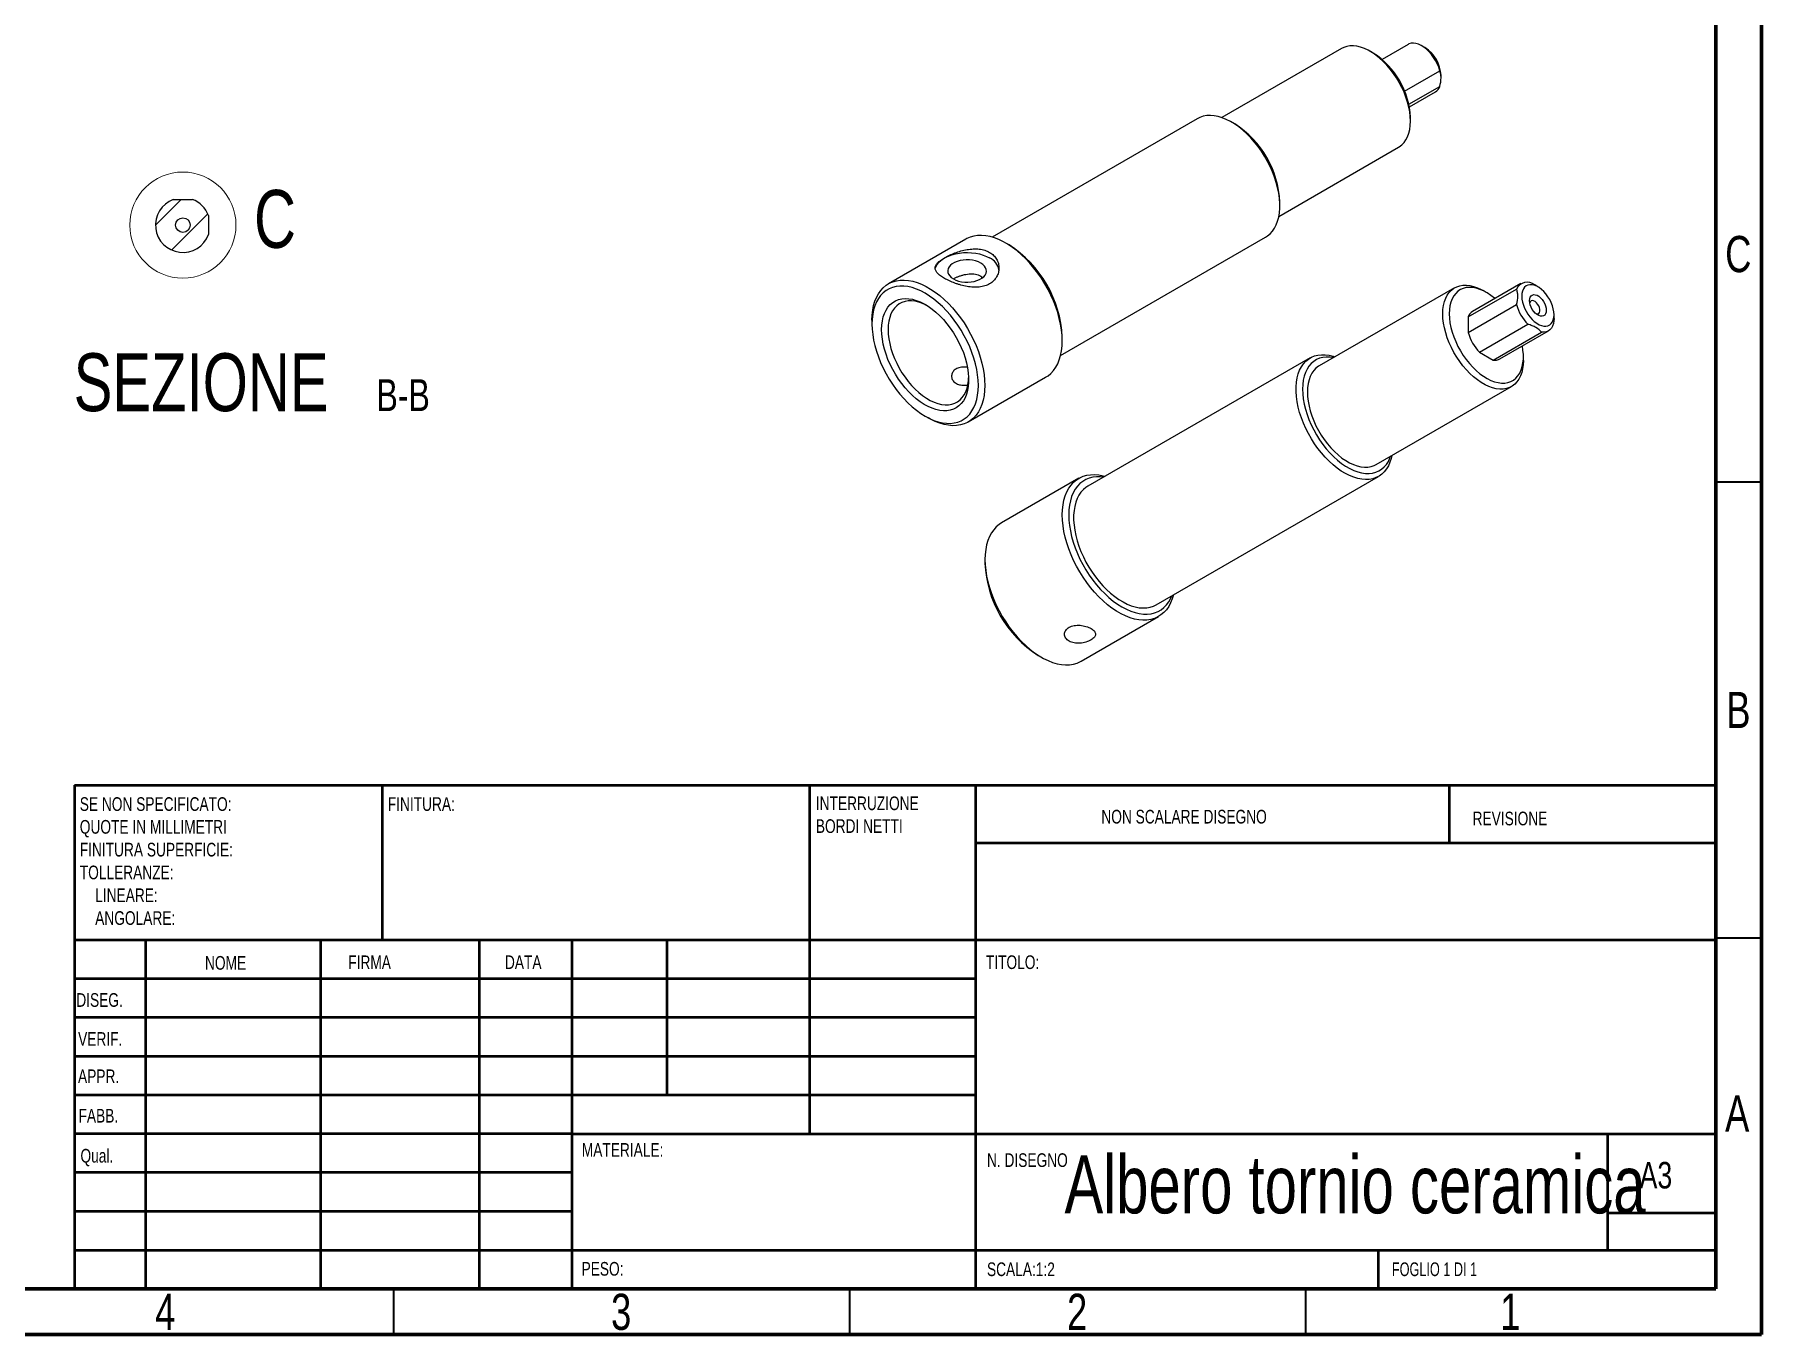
# Model space of a CAD drawing. Header units: millimetres. Extents: x 0 to 415, y 0 to 292.
# Drawn here: x 225.6 to 415, y 5 to 147.6 of the extents above; entities that cross this region are included whole.
import ezdxf

# ---------------------------------------------------------------- set-up
doc = ezdxf.new("R2010")
doc.units = ezdxf.units.MM
doc.styles.add('SLDTEXTSTYLE0', font='TXT', dxfattribs={"width": 0.75})
doc.styles.add('SLDTEXTSTYLE1', font='TXT', dxfattribs={"width": 0.692308})

# ---------------------------------------------------------------- blocks, each defined once
blk = doc.blocks.new('SW_NOTE_0')
at = {"color": 0, "linetype": 'Continuous', "lineweight": 0, "char_height": 1.5, "attachment_point": 1, "style": 'SLDTEXTSTYLE0'}
for s, insert in [('SE NON SPECIFICATO:', (0, 1.93)), ('QUOTE IN MILLIMETRI', (0, -0.57)), ('FINITURA SUPERFICIE:', (0, -3.07)), ('TOLLERANZE:', (0, -5.57)), ('LINEARE:', (1.69, -8.07)), ('ANGOLARE:', (1.69, -10.57))]:
    blk.add_mtext(s, dxfattribs=dict(at, insert=insert))
blk = doc.blocks.new('SW_NOTE_0_1')
at = {"color": 0, "linetype": 'Continuous', "lineweight": 0, "char_height": 1.5, "attachment_point": 1, "style": 'SLDTEXTSTYLE0'}
for s, insert in [('INTERRUZIONE', (0, 1.93)), ('BORDI NETTI', (0, -0.57))]:
    blk.add_mtext(s, dxfattribs=dict(at, insert=insert))
blk = doc.blocks.new('SW_NOTE_0_2')
at = {"color": 0, "linetype": 'Continuous', "lineweight": 0, "attachment_point": 2, "style": 'SLDTEXTSTYLE0'}
for s, insert, char_height in [('SEZIONE', (16.47, 8.19), 6.35), ('B-B', (38.63, 5.35), 3.5)]:
    blk.add_mtext(s, dxfattribs=dict(at, insert=insert, char_height=char_height))

msp = doc.modelspace()

# ---------------------------------------------------------------- hatches: boundary and pattern name
at = {"linetype": 'Continuous', "lineweight": 18}
h = msp.add_hatch(dxfattribs=at)
h.set_pattern_fill('ANSI31', style=0)
edge = h.paths.add_edge_path(flags=0)
edge.add_line((244.7081, 125.6097), (244.7081, 127.7097))
edge.add_arc((241.8978, 126.6597), 3, 20.487315, 69.512685)
edge.add_line((242.9478, 129.4699), (240.8478, 129.4699))
edge.add_arc((241.8978, 126.6597), 3, 110.487315, 339.512685)
edge = h.paths.add_edge_path(flags=0)
edge.add_arc((241.8978, 126.6597), 0.8, 0, 360)

# ---------------------------------------------------------------- linework, layer by layer
at = {"color": 7, "linetype": 'Continuous', "lineweight": 70}
for p, q in [((415, 292), (415, 5)), ((410, 287), (410, 10)), ((410, 10), (20, 10)), ((415, 5), (15, 5))]:
    msp.add_line(p, q, dxfattribs=at)
at = {"color": 7, "linetype": 'Continuous', "lineweight": 25}
for p, q in [((368.9603, 146.0234), (355.8306, 138.4438)), ((376.242, 146.4744), (373.3916, 144.8289)), ((378.0957, 146.1215), (377.7422, 146.3257)), ((372.4393, 145.5094), (372.0858, 145.7136)), ((375.8679, 141.3574), (379.729, 143.5865)), ((379.8632, 142.8065), (379.8632, 143.0598)), ((376.3339, 139.9117), (379.729, 141.8717)), ((376.3913, 139.6326), (379.2418, 141.2781)), ((353.1325, 138.3296), (330.6375, 125.3434)), ((376.5045, 138.0593), (376.5045, 138.4675)), ((357.2366, 137.7536), (356.8831, 137.9578)), ((362.08, 127.6182), (375.2098, 135.1978)), ((240.8478, 129.4699), (242.9478, 129.4699)), ((362.1855, 128.7727), (362.1855, 129.1809)), ((244.7081, 127.7097), (244.7081, 125.6097)), ((327.7589, 125.125), (319.2736, 120.2266)), ((338.1369, 112.3527), (360.6319, 125.3389)), ((332.488, 124.4871), (332.1345, 124.6912)), ((329.3935, 121.0687), (329.6091, 120.9142)), ((329.483, 121.0027), (329.4891, 120.8217)), ((381.3498, 119.7907), (366.5005, 111.2184)), ((382.8409, 116.5865), (388.1442, 119.6481)), ((388.6315, 120.2417), (383.3282, 117.1802)), ((384.8287, 119.2767), (384.4752, 119.4809)), ((390.4852, 119.8888), (390.1317, 120.093)), ((382.8409, 114.8718), (388.1442, 117.9333)), ((317.461, 116.2204), (317.461, 115.8122)), ((382.8409, 116.5865), (382.8409, 114.8718)), ((384.0856, 112.7159), (389.3889, 115.7775)), ((392.2527, 116.4189), (392.2527, 116.8271)), ((338.3207, 113.9753), (338.3207, 114.3835)), ((385.5705, 111.8587), (390.8738, 114.9202)), ((386.328, 111.9839), (391.6313, 115.0454)), ((365.522, 112.0969), (341.1269, 98.0138)), ((384.0856, 112.7159), (385.5705, 111.8587)), ((388.8939, 111.8266), (388.8939, 112.2348)), ((328.0229, 105.0707), (336.5081, 109.9691)), ((372.75, 100.3928), (387.5993, 108.9651)), ((323.2937, 105.7086), (323.6472, 105.5045)), ((340.1484, 98.8923), (331.6631, 93.9939)), ((348.6262, 85.0231), (373.0214, 99.1061)), ((329.8505, 89.9877), (329.8505, 89.5795)), ((340.4124, 78.838), (348.8976, 83.7364)), ((335.6832, 79.4759), (336.0367, 79.2718))]:
    msp.add_line(p, q, dxfattribs=at)
at = {"color": 7, "linetype": 'Continuous', "lineweight": 35}
for p, q in [((410, 98.5), (415, 98.5)), ((410, 48.5), (415, 48.5)), ((265, 10), (265, 5)), ((315, 10), (315, 5)), ((365, 10), (365, 5))]:
    msp.add_line(p, q, dxfattribs=at)
at = {"color": 7, "linetype": 'Continuous', "lineweight": 50}
for p, q in [((230, 65.25), (410, 65.25)), ((230, 65.25), (230, 10)), ((263.8, 48.25), (263.8, 65.25)), ((310.6, 65.25), (310.6, 27)), ((328.8, 65.25), (328.8, 10)), ((380.8, 58.875), (380.8, 65.25)), ((410, 58.875), (328.8, 58.875)), ((410, 48.25), (230, 48.25)), ((237.8, 48.25), (237.8, 10)), ((256.991, 48.25), (256.991, 10)), ((274.3989, 48.25), (274.3989, 10)), ((284.6, 10), (284.6, 48.25)), ((295, 31.25), (295, 48.25)), ((328.8, 44), (230, 44)), ((328.8, 39.75), (230, 39.75)), ((328.8, 35.5), (230, 35.5)), ((328.8, 31.25), (230, 31.25)), ((284.6, 27), (230, 27)), ((284.6, 27), (410, 27)), ((398.1676, 14.25), (398.1676, 27)), ((284.6, 22.7499), (230, 22.7499)), ((284.6, 18.5), (230, 18.5)), ((410, 18.2925), (398.1676, 18.2925)), ((230, 14.25), (410, 14.25)), ((373, 10), (373, 14.25))]:
    msp.add_line(p, q, dxfattribs=at)
at = {"color": 7, "linetype": 'Continuous', "lineweight": 25, "flags": 128}
for points in [[(375.2098, 135.1978), (375.2835, 135.2424), (375.5589, 135.4505), (375.8029, 135.7052), (376.0132, 136.0044), (376.1879, 136.3453), (376.3254, 136.7249), (376.4246, 137.1396), (376.4844, 137.5858), (376.5045, 138.0593), (376.4844, 138.556), (376.4246, 139.0713), (376.3254, 139.6005), (376.1879, 140.1388), (376.0132, 140.6814), (375.8029, 141.2234), (375.5589, 141.7599), (375.2835, 142.2859), (374.9791, 142.7968), (374.6486, 143.2878), (374.2947, 143.7546), (373.9209, 144.193), (373.5305, 144.5989), (373.127, 144.9686), (372.714, 145.299), (372.2953, 145.5868), (371.8748, 145.8296), (371.4561, 146.0251), (371.0431, 146.1716), (370.6396, 146.2677), (370.2491, 146.3126), (369.8753, 146.3059), (369.5215, 146.2476), (369.1909, 146.1382), (368.9603, 146.0234)], [(379.729, 143.5865), (379.6082, 143.9634), (379.4519, 144.3387), (379.2632, 144.7052), (379.0457, 145.0559), (378.8034, 145.3843), (378.5409, 145.6841), (378.2634, 145.9496), (377.9759, 146.1758), (377.684, 146.3584), (377.3932, 146.4938), (377.109, 146.5797), (376.8368, 146.6142), (376.5818, 146.5968), (376.3487, 146.5278), (376.242, 146.4744)], [(360.6319, 125.3389), (360.8284, 125.4649), (361.1184, 125.7044), (361.377, 125.9892), (361.6023, 126.3174), (361.7927, 126.6864), (361.9467, 127.0935), (362.0632, 127.5357), (362.1414, 128.0097), (362.1806, 128.5121), (362.1806, 129.039), (362.1414, 129.5866), (362.0632, 130.1509), (361.9467, 130.7276), (361.7927, 131.3126), (361.6023, 131.9014), (361.377, 132.4897), (361.1184, 133.0731), (360.8284, 133.6474), (360.5093, 134.2082), (360.1632, 134.7515), (359.7929, 135.2732), (359.4011, 135.7694), (358.9905, 136.2365), (358.5644, 136.6709), (358.1258, 137.0696), (357.678, 137.4295), (357.2243, 137.748), (356.7681, 138.0227), (356.3128, 138.2516), (355.8616, 138.433), (355.418, 138.5655), (354.9853, 138.6482), (354.5665, 138.6804), (354.165, 138.662), (353.7835, 138.593), (353.425, 138.4739), (353.1325, 138.3296)], [(336.5081, 109.9691), (336.7647, 110.1357), (337.0798, 110.3995), (337.3629, 110.7096), (337.612, 111.0641), (337.8256, 111.4606), (338.0023, 111.8966), (338.1409, 112.3692), (338.2406, 112.8754), (338.3006, 113.412), (338.3207, 113.9753), (338.3006, 114.5618), (338.2406, 115.1676), (338.1409, 115.7889), (338.0023, 116.4216), (337.8256, 117.0616), (337.612, 117.7047), (337.3629, 118.3469), (337.0798, 118.9838), (336.7647, 119.6114), (336.4195, 120.2256), (336.0466, 120.8225), (335.6482, 121.3981), (335.2271, 121.9487), (334.7859, 122.4708), (334.3275, 122.9609), (333.8549, 123.416), (333.3711, 123.833), (332.8793, 124.2092), (332.3826, 124.5422), (331.8844, 124.8298), (331.3877, 125.0702), (330.8959, 125.2619), (330.4121, 125.4035), (329.9395, 125.4941), (329.4811, 125.5332), (329.0399, 125.5205), (328.6188, 125.4561), (328.2204, 125.3404), (327.8475, 125.1741), (327.7589, 125.125)], [(324.4046, 121.8087), (324.4451, 121.9846), (324.5519, 122.236), (324.7135, 122.4776), (324.9273, 122.7052), (325.1898, 122.9151), (325.4966, 123.104), (325.8427, 123.2686), (326.2225, 123.4064), (326.6296, 123.5149), (327.0574, 123.5926), (327.499, 123.638), (327.947, 123.6504), (328.394, 123.6297), (328.8328, 123.5761), (329.2561, 123.4906), (329.657, 123.3746), (330.0289, 123.2299), (330.3657, 123.0589)], [(329.3935, 122.4976), (329.1257, 122.6286), (328.8242, 122.7323), (328.4972, 122.8059), (328.1537, 122.8475), (327.803, 122.8559), (327.4548, 122.8308), (327.1184, 122.773), (326.8031, 122.684), (326.5175, 122.5663), (326.2693, 122.423), (326.0654, 122.2581), (325.9112, 122.0761), (325.8111, 121.8819), (325.7677, 121.6809), (325.7822, 121.4784), (325.8542, 121.2801), (325.9818, 121.0914), (326.1614, 120.9174), (326.3883, 120.7627), (326.6561, 120.6318), (326.9576, 120.5281), (327.2845, 120.4544), (327.628, 120.4129), (327.9787, 120.4045), (328.3269, 120.4296), (328.6633, 120.4874), (328.9786, 120.5763), (329.2642, 120.6941), (329.5124, 120.8373), (329.7164, 121.0022), (329.8705, 121.1843), (329.9706, 121.3784), (330.014, 121.5795), (329.9995, 121.7819), (329.9275, 121.9802), (329.7999, 122.169), (329.6203, 122.343), (329.3935, 122.4976)], [(317.461, 116.2204), (317.4811, 116.7837), (317.5412, 117.3203), (317.6408, 117.8265), (317.7795, 118.2991), (317.9561, 118.7351), (318.1697, 119.1316), (318.4189, 119.4861), (318.7019, 119.7962), (319.017, 120.06), (319.3622, 120.2757), (319.7352, 120.4419), (320.1335, 120.5576), (320.5546, 120.622), (320.9958, 120.6347), (321.4542, 120.5956), (321.9268, 120.505), (322.4106, 120.3634), (322.9024, 120.1718), (323.3991, 119.9314), (323.8974, 119.6437), (324.394, 119.3107), (324.8858, 118.9345), (325.3696, 118.5175), (325.8422, 118.0625), (326.3006, 117.5723), (326.7418, 117.0503), (327.1629, 116.4996), (327.5613, 115.924), (327.9342, 115.3272), (328.2794, 114.7129), (328.5945, 114.0853), (328.8776, 113.4484), (329.1267, 112.8063), (329.3403, 112.1632), (329.517, 111.5232), (329.6556, 110.8905), (329.7553, 110.2692), (329.8153, 109.6633), (329.8354, 109.0768), (329.8153, 108.5135), (329.7553, 107.977), (329.6556, 107.4708), (329.517, 106.9982), (329.3403, 106.5622), (329.1267, 106.1656), (328.8776, 105.8112), (328.5945, 105.501), (328.2794, 105.2373), (327.9342, 105.0216), (327.5613, 104.8553), (327.1629, 104.7396), (326.7418, 104.6752), (326.3006, 104.6625), (325.8422, 104.7016), (325.3696, 104.7923), (324.8858, 104.9338), (324.394, 105.1255), (323.8974, 105.3659), (323.6472, 105.5045)], [(317.461, 115.8122), (317.481, 115.2444), (317.5406, 114.6575), (317.6395, 114.0555), (317.7771, 113.4424), (317.9524, 112.8226), (318.1641, 112.2001), (318.4109, 111.5793), (318.6911, 110.9645), (319.0027, 110.3597), (319.3437, 109.7692), (319.7116, 109.197), (320.104, 108.6469), (320.5182, 108.1228), (320.9513, 107.6282), (321.4005, 107.1666), (321.8626, 106.7409), (322.3345, 106.3542), (322.8129, 106.0092), (323.2947, 105.7081), (323.7764, 105.453), (324.2549, 105.2456), (324.7267, 105.0875), (325.1888, 104.9796), (325.638, 104.9227), (326.0712, 104.9171), (326.4854, 104.963), (326.8778, 105.06), (327.2457, 105.2075), (327.5866, 105.4044), (327.8982, 105.6493), (328.1784, 105.9407), (328.4252, 106.2765), (328.637, 106.6545), (328.8122, 107.072), (328.9498, 107.5262), (329.0487, 108.014), (329.1084, 108.5321), (329.1283, 109.0768), (329.1084, 109.6446), (329.0487, 110.2316), (328.9498, 110.8336), (328.8122, 111.4466), (328.637, 112.0665), (328.4252, 112.6889), (328.1784, 113.3097), (327.8982, 113.9246), (327.5866, 114.5293), (327.2457, 115.1198), (326.8778, 115.6921), (326.4854, 116.2421), (326.0712, 116.7662), (325.638, 117.2608), (325.1888, 117.7225), (324.7267, 118.1481), (324.2549, 118.5348), (323.7764, 118.8799), (323.2947, 119.181), (322.8129, 119.4361), (322.3345, 119.6434), (321.8626, 119.8016), (321.4005, 119.9095), (320.9513, 119.9664), (320.5182, 119.9719), (320.104, 119.926), (319.7116, 119.829), (319.3437, 119.6816), (319.0027, 119.4847), (318.6911, 119.2397), (318.4109, 118.9483), (318.1641, 118.6125), (317.9524, 118.2346), (317.7771, 117.8171), (317.6395, 117.3629), (317.5406, 116.8751), (317.481, 116.357), (317.461, 115.8122)], [(388.8939, 111.8266), (388.8739, 111.3531), (388.8141, 110.9069), (388.7149, 110.4922), (388.5774, 110.1126), (388.4027, 109.7717), (388.1924, 109.4725), (387.9484, 109.2178), (387.673, 109.0097), (387.3686, 108.8503), (387.038, 108.7409), (386.6842, 108.6826), (386.3104, 108.6759), (385.92, 108.7208), (385.5164, 108.8169), (385.1035, 108.9634), (384.6848, 109.1589), (384.2642, 109.4017), (383.8456, 109.6896), (383.4326, 110.0199), (383.0291, 110.3896), (382.6386, 110.7955), (382.2648, 111.2339), (381.911, 111.7007), (381.5804, 112.1918), (381.276, 112.7026), (381.0006, 113.2286), (380.7567, 113.7651), (380.5464, 114.3071), (380.3717, 114.8497), (380.2341, 115.388), (380.135, 115.9173), (380.0751, 116.4325), (380.0551, 116.9292), (380.0751, 117.4027), (380.135, 117.8489), (380.2341, 118.2636), (380.3717, 118.6432), (380.5464, 118.9841), (380.7567, 119.2833), (381.0006, 119.538), (381.276, 119.7461), (381.5804, 119.9055), (381.911, 120.0149), (382.2648, 120.0732), (382.6386, 120.0799), (383.0291, 120.035), (383.4326, 119.9389), (383.8456, 119.7924), (384.2642, 119.5969), (384.4752, 119.4809)], [(385.7811, 118.5962), (385.7328, 118.6371), (385.3336, 118.9488), (384.9294, 119.2171), (384.5242, 119.4394), (384.1221, 119.6134), (383.7269, 119.7373), (383.3427, 119.8101), (382.9732, 119.8309), (382.6222, 119.7995), (382.2931, 119.7162), (381.9891, 119.582), (381.7135, 119.398), (381.4687, 119.1662), (381.2574, 118.8888), (381.0815, 118.5686), (380.9429, 118.2088), (380.8428, 117.813), (380.7824, 117.385), (380.7622, 116.9292)], [(388.7172, 118.8681), (388.7369, 118.5525), (388.7957, 118.2211), (388.8922, 117.8814), (389.0243, 117.5409), (389.1891, 117.2073), (389.3828, 116.8879), (389.6011, 116.59), (389.8391, 116.3202), (390.0916, 116.0846), (390.3528, 115.8883), (390.617, 115.7357), (390.8783, 115.6304), (391.1308, 115.5746), (391.3688, 115.5695), (391.5871, 115.6154), (391.7808, 115.7111), (391.9455, 115.8545), (392.0776, 116.0425), (392.1742, 116.2708), (392.233, 116.5343), (392.2527, 116.8271), (392.233, 117.1428), (392.1742, 117.4742), (392.0776, 117.8139), (391.9455, 118.1544), (391.7808, 118.488), (391.5871, 118.8074), (391.3688, 119.1052), (391.1308, 119.375), (390.8783, 119.6107), (390.617, 119.807), (390.3528, 119.9595), (390.0916, 120.0649), (389.8391, 120.1207), (389.6011, 120.1258), (389.3828, 120.0799), (389.1891, 119.9842), (389.0243, 119.8408), (388.8922, 119.6528), (388.7957, 119.4245), (388.7369, 119.161), (388.7172, 118.8681)], [(318.5217, 115.1999), (318.5415, 115.6897), (318.6006, 116.1526), (318.6987, 116.5848), (318.8348, 116.9826), (319.0079, 117.3429), (319.2166, 117.6625), (319.459, 117.939), (319.7332, 118.1699), (320.0369, 118.3533), (320.3676, 118.4878), (320.7225, 118.5722), (321.0988, 118.6059), (321.4933, 118.5885), (321.9027, 118.5202), (322.3236, 118.4015), (322.7526, 118.2335), (323.186, 118.0175), (323.6204, 117.7553), (324.0521, 117.4491), (324.4774, 117.1015), (324.893, 116.7152), (325.2954, 116.2936), (325.6812, 115.8401), (326.0471, 115.3584), (326.3903, 114.8526), (326.7079, 114.3268), (326.9971, 113.7855), (327.2557, 113.233), (327.4814, 112.674), (327.6725, 112.1131), (327.8273, 111.555), (327.9445, 111.0042), (328.0232, 110.4653), (328.0627, 109.9429), (328.0627, 109.4411), (328.0232, 108.9643), (327.9445, 108.5163), (327.8273, 108.1009), (327.6725, 107.7214), (327.4814, 107.3811), (327.2557, 107.0827), (326.9971, 106.8288), (326.7079, 106.6214), (326.3903, 106.4623), (326.0471, 106.3527), (325.6812, 106.2936), (325.2954, 106.2855), (324.893, 106.3284), (324.4774, 106.422), (324.0521, 106.5655), (323.6204, 106.7577), (323.186, 106.997), (322.7526, 107.2815), (322.3236, 107.6088), (321.9027, 107.9761), (321.4933, 108.3804), (321.0988, 108.8185), (320.7225, 109.2865), (320.3676, 109.7808), (320.0369, 110.2971), (319.7332, 110.8312), (319.459, 111.3787), (319.2166, 111.935), (319.0079, 112.4955), (318.8348, 113.0557), (318.6987, 113.6107), (318.6006, 114.1561), (318.5415, 114.6873), (318.5217, 115.1999)], [(323.4756, 117.8478), (323.4379, 117.8676), (323.0193, 118.0631), (322.6063, 118.2096), (322.2028, 118.3058), (321.8123, 118.3507), (321.4385, 118.3439), (321.0847, 118.2856), (320.7541, 118.1762), (320.4497, 118.0168), (320.1743, 117.8088), (319.9304, 117.554), (319.7201, 117.2548), (319.5454, 116.9139), (319.4078, 116.5343), (319.3087, 116.1196), (319.2488, 115.6735), (319.2288, 115.1999)], [(389.5657, 118.3783), (389.5858, 118.5874), (389.6452, 118.7642), (389.7413, 118.9009), (389.8698, 118.9916), (390.0253, 119.0323), (390.2009, 119.0212), (390.3889, 118.9588), (390.581, 118.8479), (390.769, 118.6932), (390.9446, 118.5016), (391.1, 118.2814), (391.2286, 118.0423), (391.3247, 117.7946), (391.3841, 117.5493), (391.4042, 117.317), (391.3841, 117.1079), (391.3247, 116.9311), (391.2286, 116.7944), (391.1, 116.7037), (390.9446, 116.663), (390.769, 116.6741), (390.581, 116.7365), (390.3889, 116.8474), (390.2009, 117.0021), (390.0253, 117.1937), (389.8698, 117.4139), (389.7413, 117.653), (389.6452, 117.9007), (389.5858, 118.146), (389.5657, 118.3783)], [(390.2864, 116.9258), (390.3208, 116.9187), (390.4576, 116.9215), (390.5702, 116.978), (390.6502, 117.0838), (390.6918, 117.2311), (390.6918, 117.409), (390.6502, 117.6043), (390.5702, 117.8025), (390.4576, 117.9889), (390.3208, 118.1497), (390.17, 118.273), (390.0163, 118.3495), (389.8711, 118.3738), (389.7453, 118.3438), (389.6481, 118.262), (389.5874, 118.1367)], [(380.7622, 116.9292), (380.7824, 116.45), (380.8428, 115.9523), (380.9429, 115.441), (381.0815, 114.9211), (381.2574, 114.3979), (381.4687, 113.8765), (381.7135, 113.3621), (381.9891, 112.8598), (382.2931, 112.3747), (382.6222, 111.9114), (382.9732, 111.4748), (383.3427, 111.069), (383.7269, 110.6981), (384.1221, 110.3658), (384.5242, 110.0754), (384.9294, 109.8298), (385.3336, 109.6315), (385.7328, 109.4823), (386.123, 109.3838), (386.5003, 109.337), (386.861, 109.3423), (387.2015, 109.3997), (387.5184, 109.5086), (387.8086, 109.6679), (388.0691, 109.8761), (388.2974, 110.131), (388.4913, 110.4301), (388.6487, 110.7706), (388.7682, 111.1489), (388.8485, 111.5613), (388.8889, 112.0037), (388.8889, 112.4718), (388.8485, 112.9608), (388.7808, 113.3999)], [(392.2527, 116.4189), (392.2398, 116.1562), (392.1876, 115.8543), (392.0965, 115.5864), (391.968, 115.3575), (391.8048, 115.172), (391.6098, 115.0333), (391.3867, 114.9442), (391.1398, 114.9062), (390.8738, 114.9202)], [(319.2288, 115.1999), (319.2488, 114.7032), (319.3087, 114.188), (319.4078, 113.6588), (319.5454, 113.1204), (319.7201, 112.5778), (319.9304, 112.0358), (320.1743, 111.4994), (320.4497, 110.9733), (320.7541, 110.4625), (321.0847, 109.9714), (321.4385, 109.5046), (321.8123, 109.0663), (322.2028, 108.6604), (322.6063, 108.2906), (323.0193, 107.9603), (323.4379, 107.6724), (323.8585, 107.4296), (324.2772, 107.2341), (324.6901, 107.0876), (325.0937, 106.9915), (325.4841, 106.9466), (325.8579, 106.9533), (326.2117, 107.0117), (326.5423, 107.121), (326.8467, 107.2804), (327.1221, 107.4885), (327.3661, 107.7433), (327.5764, 108.0425), (327.7511, 108.3834), (327.8886, 108.7629), (327.9878, 109.1776), (328.0476, 109.6238), (328.0642, 109.8991)], [(374.4695, 101.3855), (374.3992, 101.0777), (374.2638, 100.6526), (374.0915, 100.2642), (373.8834, 99.9153), (373.6412, 99.6085), (373.3667, 99.3461), (373.0619, 99.13), (372.729, 98.9618), (372.3704, 98.8428), (371.989, 98.7738), (371.5874, 98.7553), (371.1687, 98.7875), (370.736, 98.8702), (370.2924, 99.0027), (369.8412, 99.1841), (369.3858, 99.413), (368.9296, 99.6877), (368.4759, 100.0062), (368.0282, 100.3661), (367.5896, 100.7648), (367.1634, 101.1993), (366.7529, 101.6663), (366.3611, 102.1626), (365.9907, 102.6842), (365.6447, 103.2275), (365.3255, 103.7884), (365.0356, 104.3626), (364.777, 104.9461), (364.5517, 105.5344), (364.3613, 106.1232), (364.2073, 106.7081), (364.0907, 107.2848), (364.0126, 107.8491), (363.9733, 108.3967), (363.9733, 108.9237), (364.0126, 109.426), (364.0907, 109.9001), (364.2073, 110.3423), (364.3613, 110.7494), (364.5517, 111.1184), (364.777, 111.4465), (365.0356, 111.7314), (365.3255, 111.9709), (365.6447, 112.1632), (365.9907, 112.307), (366.3611, 112.4011), (366.7529, 112.4448), (367.1634, 112.4379), (367.5896, 112.3804), (368.0282, 112.2727), (368.22, 112.2111)], [(368.0769, 112.1284), (367.6799, 112.1845), (367.2798, 112.193), (366.8985, 112.15), (366.5392, 112.056), (366.2047, 111.9116), (365.8978, 111.7181), (365.6209, 111.477), (365.3762, 111.1902), (365.1657, 110.8601), (364.9912, 110.4892), (364.8539, 110.0807), (364.7551, 109.6377), (364.6955, 109.1639), (364.6755, 108.663)], [(366.5005, 111.2184), (366.4268, 111.1738), (366.1514, 110.9658), (365.9074, 110.711), (365.6972, 110.4118), (365.5224, 110.0709), (365.3849, 109.6913), (365.2857, 109.2766), (365.2259, 108.8304), (365.2059, 108.3569), (365.2259, 107.8602), (365.2857, 107.345), (365.3849, 106.8158), (365.5224, 106.2774), (365.6972, 105.7348), (365.9074, 105.1928), (366.1514, 104.6564), (366.4268, 104.1303), (366.7312, 103.6195), (367.0618, 103.1284), (367.4156, 102.6616), (367.7894, 102.2233), (368.1798, 101.8174), (368.5834, 101.4476), (368.9963, 101.1173), (369.415, 100.8294), (369.8356, 100.5866), (370.2542, 100.3911), (370.6672, 100.2446), (371.0707, 100.1485), (371.4612, 100.1036), (371.835, 100.1103), (372.1888, 100.1686), (372.5194, 100.278), (372.75, 100.3928)], [(364.6755, 108.663), (364.6955, 108.1392), (364.7551, 107.5965), (364.8539, 107.0395), (364.9912, 106.4725), (365.1657, 105.9001), (365.3762, 105.327), (365.6209, 104.7577), (365.8978, 104.1968), (366.2047, 103.6489), (366.5392, 103.1184), (366.8985, 102.6095), (367.2798, 102.1264), (367.6799, 101.6728), (368.0957, 101.2526), (368.5239, 100.869), (368.9609, 100.5251), (369.4032, 100.2238), (369.8474, 99.9674), (370.2897, 99.758), (370.7267, 99.5973), (371.1548, 99.4866), (371.5707, 99.4268), (371.9708, 99.4183), (372.3521, 99.4612), (372.7114, 99.5553), (373.0459, 99.6996), (373.3528, 99.8931), (373.6297, 100.1343), (373.8744, 100.421), (374.0849, 100.7512), (374.2594, 101.122), (374.3264, 101.3028)], [(350.5263, 86.12), (350.3918, 85.6639), (350.2151, 85.2279), (350.0015, 84.8314), (349.7523, 84.4769), (349.4693, 84.1668), (349.1542, 83.903), (348.809, 83.6873), (348.4361, 83.5211), (348.0377, 83.4054), (347.6166, 83.341), (347.1754, 83.3283), (346.717, 83.3674), (346.2444, 83.458), (345.7606, 83.5996), (345.2688, 83.7912), (344.7721, 84.0316), (344.2739, 84.3193), (343.7772, 84.6523), (343.2854, 85.0285), (342.8016, 85.4455), (342.329, 85.9005), (341.8706, 86.3907), (341.4294, 86.9127), (341.0083, 87.4634), (340.6099, 88.039), (340.237, 88.6358), (339.8918, 89.2501), (339.5767, 89.8777), (339.2937, 90.5146), (339.0445, 91.1567), (338.8309, 91.7998), (338.6542, 92.4398), (338.5156, 93.0725), (338.4159, 93.6938), (338.3559, 94.2997), (338.3358, 94.8862), (338.3559, 95.4495), (338.4159, 95.986), (338.5156, 96.4922), (338.6542, 96.9648), (338.8309, 97.4008), (339.0445, 97.7974), (339.2937, 98.1518), (339.5767, 98.462), (339.8918, 98.7257), (340.237, 98.9414), (340.6099, 99.1077), (341.0083, 99.2234), (341.4294, 99.2878), (341.8706, 99.3005), (342.329, 99.2614), (342.8016, 99.1708), (343.027, 99.1107)], [(342.8455, 99.006), (342.5332, 99.0403), (342.1001, 99.0459), (341.6859, 99), (341.2935, 98.903), (340.9255, 98.7555), (340.5846, 98.5586), (340.273, 98.3137), (339.9928, 98.0223), (339.746, 97.6865), (339.5343, 97.3085), (339.359, 96.891), (339.2214, 96.4368), (339.1225, 95.949), (339.0628, 95.4309), (339.0429, 94.8862)], [(341.1269, 98.0138), (340.9303, 97.8878), (340.6404, 97.6483), (340.3818, 97.3635), (340.1565, 97.0353), (339.9661, 96.6663), (339.8121, 96.2592), (339.6956, 95.817), (339.6174, 95.343), (339.5782, 94.8406), (339.5782, 94.3137), (339.6174, 93.7661), (339.6956, 93.2018), (339.8121, 92.625), (339.9661, 92.0401), (340.1565, 91.4513), (340.3818, 90.863), (340.6404, 90.2796), (340.9303, 89.7053), (341.2495, 89.1445), (341.5956, 88.6012), (341.9659, 88.0795), (342.3577, 87.5833), (342.7683, 87.1162), (343.1944, 86.6817), (343.633, 86.2831), (344.0808, 85.9232), (344.5344, 85.6047), (344.9907, 85.33), (345.446, 85.1011), (345.8972, 84.9197), (346.3408, 84.7872), (346.7735, 84.7045), (347.1922, 84.6723), (347.5938, 84.6907), (347.9753, 84.7597), (348.3338, 84.8788), (348.6262, 85.0231)], [(339.0429, 94.8862), (339.0628, 94.3184), (339.1225, 93.7314), (339.2214, 93.1294), (339.359, 92.5164), (339.5343, 91.8965), (339.746, 91.2741), (339.9928, 90.6533), (340.273, 90.0384), (340.5846, 89.4337), (340.9255, 88.8432), (341.2935, 88.2709), (341.6859, 87.7209), (342.1001, 87.1968), (342.5332, 86.7022), (342.9824, 86.2405), (343.4445, 85.8149), (343.9164, 85.4282), (344.3948, 85.0831), (344.8766, 84.782), (345.3583, 84.5269), (345.8367, 84.3196), (346.3086, 84.1614), (346.7707, 84.0535), (347.2199, 83.9966), (347.6531, 83.9911), (348.0672, 84.037), (348.4596, 84.134), (348.8276, 84.2814), (349.1685, 84.4783), (349.4801, 84.7233), (349.7603, 85.0147), (350.0071, 85.3505), (350.2188, 85.7284), (350.3449, 86.0152)], [(331.6631, 93.9939), (331.4065, 93.8273), (331.0914, 93.5635), (330.8084, 93.2534), (330.5592, 92.8989), (330.3456, 92.5024), (330.1689, 92.0664), (330.0303, 91.5938), (329.9307, 91.0876), (329.8706, 90.551), (329.8505, 89.9877), (329.8706, 89.4012), (329.9307, 88.7954), (330.0303, 88.1741), (330.1689, 87.5414), (330.3456, 86.9014), (330.5592, 86.2583), (330.8084, 85.6161), (331.0914, 84.9792), (331.4065, 84.3516), (331.7517, 83.7374), (332.1247, 83.1405), (332.523, 82.5649), (332.9441, 82.0143), (333.3853, 81.4922), (333.8437, 81.0021), (334.3163, 80.547), (334.8001, 80.13), (335.2919, 79.7538), (335.7886, 79.4208), (336.2868, 79.1332), (336.7835, 78.8928), (337.2753, 78.7011), (337.7591, 78.5595), (338.2317, 78.4689), (338.6901, 78.4298), (339.1313, 78.4425), (339.5524, 78.5069), (339.9508, 78.6226), (340.3237, 78.7889), (340.4124, 78.838)]]:
    msp.add_lwpolyline(points, dxfattribs=at)
at = {"color": 7, "linetype": 'Continuous', "lineweight": 18}
msp.add_circle((241.8978, 126.6597), 5.8209, dxfattribs=at)
at = {"color": 7, "linetype": 'Continuous', "lineweight": 25}
msp.add_circle((241.8978, 126.6597), 0.8, dxfattribs=at)
for centre, radius, start, end in [((376.045, 142.8966), 3.8217, 2.447314, 57.547309), ((367.6816, 138.0686), 8.8319, 2.589218, 57.405406), ((378.6471, 142.263), 1.1505, 301.122257, 340.11693), ((351.4931, 128.7231), 10.7022, 2.451451, 57.543172), ((241.8978, 126.6597), 3, 110.487315, 339.512685), ((241.8978, 126.6597), 3, 20.487315, 69.512685), ((325.6805, 113.8218), 12.6527, 2.544241, 57.450383), ((329.5945, 121.4077), 1.8224, 10.731677, 64.962225), ((389.3085, 119.109), 1.283, 50.082354, 155.152984), ((392.9732, 119.2841), 5.0143, 195.627331, 224.372669), ((383.9132, 116.2032), 1.1387, 120.911463, 160.327723), ((387.6699, 116.2225), 5.0143, 195.627331, 224.372669), ((385.7745, 112.9788), 1.1386, 259.680177, 299.084679), ((342.4907, 90.1412), 12.6527, 182.544241, 237.450383)]:
    msp.add_arc(centre, radius, start, end, dxfattribs=at)
for points, knots in [([(379.729, 141.8717), (379.8133, 142.1983), (379.8631, 142.5119), (379.8633, 142.8784), (379.8602, 142.9509), (379.8481, 143.0903), (379.8392, 143.1574), (379.8045, 143.3521), (379.7708, 143.4728), (379.729, 143.5865)], [0, 0, 0, 0, 0.5, 0.5, 0.625, 0.625, 0.75, 0.75, 1, 1, 1, 1]), ([(330.3657, 123.6713), (330.2004, 123.7667), (330.0218, 123.8433), (329.7348, 123.9318), (329.636, 123.9569), (329.4317, 123.9983), (329.3266, 124.0145), (329.0087, 124.0495), (328.791, 124.0552), (328.4555, 124.0404), (328.3417, 124.0314), (328.1154, 124.0064), (328.0024, 123.9904), (327.6638, 123.9326), (327.4379, 123.8812), (326.9889, 123.7568), (326.7716, 123.6855), (326.456, 123.568), (326.3525, 123.527), (326.1489, 123.4419), (326.0486, 123.3975), (325.7602, 123.263), (325.5823, 123.1707), (325.2553, 122.9822), (325.1058, 122.8853), (324.8507, 122.6957), (324.7427, 122.6018), (324.5668, 122.4128), (324.5015, 122.3207), (324.4134, 122.1365), (324.391, 122.0436), (324.3908, 121.8592), (324.4124, 121.7675), (324.4781, 121.627), (324.5058, 121.5794), (324.5716, 121.4846), (324.6098, 121.4372), (324.7396, 121.2949), (324.8465, 121.1996), (325.0393, 121.054), (325.1086, 121.0055), (325.2548, 120.9098), (325.4093, 120.8149), (325.5802, 120.7217), (325.7594, 120.6294), (325.8537, 120.5835), (326.1425, 120.4505), (326.3449, 120.367), (326.6631, 120.2509), (326.7723, 120.2136), (326.9918, 120.1437), (327.1023, 120.111), (327.4361, 120.0202), (327.6623, 119.9692), (328.1191, 119.8915), (328.344, 119.8656), (328.677, 119.849), (328.7873, 119.8472), (329.0064, 119.8518), (329.1155, 119.8584), (329.4331, 119.8908), (329.6348, 119.9295), (330.0182, 120.0447), (330.2009, 120.1224), (330.5274, 120.3105), (330.6737, 120.4214), (330.9317, 120.6764), (331.0399, 120.8175), (331.1704, 121.043), (331.2087, 121.1207), (331.2749, 121.2807), (331.3026, 121.3629), (331.3687, 121.6108), (331.3907, 121.7792), (331.3909, 122.0339), (331.3854, 122.1196), (331.3634, 122.2881), (331.3469, 122.3712), (331.2813, 122.6162), (331.2163, 122.774), (331.0408, 123.0751), (330.9326, 123.214), (330.742, 123.4013), (330.6737, 123.4604), (330.5271, 123.5714), (330.4484, 123.6236), (330.3657, 123.6713)], [0, 0, 0, 0, 0.03125, 0.03125, 0.046875, 0.046875, 0.0625, 0.0625, 0.09375, 0.09375, 0.109375, 0.109375, 0.125, 0.125, 0.15625, 0.15625, 0.1875, 0.1875, 0.203125, 0.203125, 0.21875, 0.21875, 0.25, 0.25, 0.28125, 0.28125, 0.3125, 0.3125, 0.34375, 0.34375, 0.375, 0.375, 0.40625, 0.40625, 0.421875, 0.421875, 0.4375, 0.4375, 0.46875, 0.46875, 0.484375, 0.484375, 0.5, 0.515625, 0.515625, 0.53125, 0.53125, 0.5625, 0.5625, 0.578125, 0.578125, 0.59375, 0.59375, 0.625, 0.625, 0.65625, 0.65625, 0.671875, 0.671875, 0.6875, 0.6875, 0.71875, 0.71875, 0.75, 0.75, 0.78125, 0.78125, 0.8125, 0.8125, 0.828125, 0.828125, 0.84375, 0.84375, 0.875, 0.875, 0.890625, 0.890625, 0.90625, 0.90625, 0.9375, 0.9375, 0.96875, 0.96875, 0.984375, 0.984375, 1, 1, 1, 1]), ([(326.406, 120.7712), (326.4439, 120.7935), (326.5618, 120.8632), (326.7974, 120.9709), (327.1009, 121.0886), (327.427, 121.1882), (327.7686, 121.264), (328.123, 121.3103), (328.4767, 121.318), (328.8156, 121.2817), (329.1285, 121.202), (329.3052, 121.1131), (329.3935, 121.0687)], [0, 0, 0, 0, 0.0488333, 0.15217981, 0.25339367, 0.3546322, 0.46044674, 0.56626576, 0.67645516, 0.78661676, 0.89331694, 1, 1, 1, 1]), ([(388.1442, 117.9333), (388.2285, 118.2599), (388.2783, 118.5735), (388.2785, 118.94), (388.2754, 119.0125), (388.2633, 119.1519), (388.2544, 119.219), (388.2197, 119.4137), (388.186, 119.5344), (388.1442, 119.6481)], [0, 0, 0, 0, 0.5, 0.5, 0.625, 0.625, 0.75, 0.75, 1, 1, 1, 1]), ([(390.8738, 114.9202), (390.7174, 115.1078), (390.5205, 115.2789), (390.2034, 115.4622), (390.136, 115.4976), (389.9973, 115.5638), (389.9257, 115.5948), (389.705, 115.6821), (389.55, 115.7327), (389.3889, 115.7775)], [0, 0, 0, 0, 0.5, 0.5, 0.625, 0.625, 0.75, 0.75, 1, 1, 1, 1]), ([(327.9344, 111.0543), (327.8023, 111.0707), (327.4769, 111.1113), (326.9909, 111.0352), (326.5549, 110.8287), (326.2715, 110.5099), (326.1603, 110.1273), (326.2369, 109.7324), (326.5018, 109.3931), (326.9186, 109.1693), (327.4218, 109.0706), (327.78, 109.1036), (327.9546, 109.1197)], [0, 0, 0, 0, 0.0729637, 0.1796248, 0.28376233, 0.38489522, 0.48723777, 0.59305052, 0.69931928, 0.80239732, 0.90365061, 1, 1, 1, 1]), ([(341.4824, 82.4144), (341.4028, 82.4603), (341.3167, 82.5028), (341.1322, 82.5806), (341.0325, 82.6164), (340.8267, 82.6781), (340.7208, 82.704), (340.503, 82.7454), (340.3907, 82.7607), (340.1695, 82.7784), (340.0594, 82.7811), (339.8402, 82.7726), (339.7333, 82.7614), (339.5288, 82.7253), (339.4296, 82.7), (339.2434, 82.6351), (339.1576, 82.5963), (339.0003, 82.5056), (338.9283, 82.4531), (338.8048, 82.3394), (338.7525, 82.2779), (338.6671, 82.1462), (338.6345, 82.0764), (338.5914, 81.9348), (338.5804, 81.8619), (338.5803, 81.715), (338.5912, 81.6426), (338.6342, 81.501), (338.6668, 81.431), (338.7518, 81.2998), (338.8039, 81.2384), (338.9274, 81.1245), (338.9993, 81.0721), (339.1563, 80.9814), (339.2421, 80.9423), (339.4287, 80.8771), (339.5273, 80.8518), (339.732, 80.8153), (339.8396, 80.8039), (340.0581, 80.7953), (340.1681, 80.7978), (340.3897, 80.8155), (340.5021, 80.8308), (340.7193, 80.8721), (340.8252, 80.8981), (341.0317, 80.96), (341.1309, 80.9957), (341.3154, 81.0736), (341.4021, 81.1163), (341.561, 81.2079), (341.6315, 81.2557), (341.755, 81.3554), (341.8084, 81.4079), (341.8935, 81.5139), (341.9257, 81.5675), (341.9692, 81.6769), (341.9803, 81.7326), (341.9805, 81.8974), (341.9364, 82.0087), (341.8099, 82.1672), (341.757, 82.2196), (341.6328, 82.3203), (341.5621, 82.3684), (341.4824, 82.4144)], [0, 0, 0, 0, 0.03125, 0.03125, 0.0625, 0.0625, 0.09375, 0.09375, 0.125, 0.125, 0.15625, 0.15625, 0.1875, 0.1875, 0.21875, 0.21875, 0.25, 0.25, 0.28125, 0.28125, 0.3125, 0.3125, 0.34375, 0.34375, 0.375, 0.375, 0.40625, 0.40625, 0.4375, 0.4375, 0.46875, 0.46875, 0.5, 0.5, 0.53125, 0.53125, 0.5625, 0.5625, 0.59375, 0.59375, 0.625, 0.625, 0.65625, 0.65625, 0.6875, 0.6875, 0.71875, 0.71875, 0.75, 0.75, 0.78125, 0.78125, 0.8125, 0.8125, 0.84375, 0.84375, 0.875, 0.875, 0.9375, 0.9375, 0.96875, 0.96875, 1, 1, 1, 1])]:
    msp.add_open_spline(points, degree=3, knots=knots, dxfattribs=at)

# ---------------------------------------------------------------- block references
at = {"color": 7, "linetype": 'Continuous', "lineweight": 0}
for name, p in [('SW_NOTE_0_2', (227.4266, 104.4117)), ('SW_NOTE_0', (230.5937, 61.9874)), ('SW_NOTE_0_1', (311.3092, 62.0695))]:
    msp.add_blockref(name, p, dxfattribs=at)

# ---------------------------------------------------------------- texts
at = {"color": 7, "linetype": 'Continuous', "lineweight": 18, "insert": (249.7005, 130.5125), "char_height": 6.35, "attachment_point": 1, "style": 'SLDTEXTSTYLE0'}
msp.add_mtext('C', dxfattribs=at)
at = {"color": 7, "linetype": 'Continuous', "lineweight": 0}
for s, insert, char_height, attachment_point, style in [('C', (412.4587, 125.469), 3.9687, 2, 'SLDTEXTSTYLE0'), ('B', (412.4706, 75.469), 3.9687, 2, 'SLDTEXTSTYLE0'), ('FINITURA:', (264.3713, 63.9193), 1.5, 1, 'SLDTEXTSTYLE0'), ('NON SCALARE DISEGNO', (342.6146, 62.533), 1.5, 1, 'SLDTEXTSTYLE0'), ('REVISIONE', (383.3276, 62.3349), 1.5, 1, 'SLDTEXTSTYLE0'), ('NOME', (244.3222, 46.5015), 1.5, 1, 'SLDTEXTSTYLE0'), ('FIRMA', (260.0336, 46.5618), 1.5, 1, 'SLDTEXTSTYLE0'), ('DATA', (277.2147, 46.5762), 1.5, 1, 'SLDTEXTSTYLE0'), ('TITOLO:', (329.9562, 46.5762), 1.5, 1, 'SLDTEXTSTYLE0'), ('DISEG.', (230.2121, 42.4297), 1.5, 1, 'SLDTEXTSTYLE0'), ('VERIF.', (230.4105, 38.1544), 1.5, 1, 'SLDTEXTSTYLE0'), ('APPR.', (230.4017, 34.0643), 1.5, 1, 'SLDTEXTSTYLE0'), ('A', (412.3397, 31.219), 3.9687, 2, 'SLDTEXTSTYLE0'), ('FABB.', (230.4552, 29.7337), 1.5, 1, 'SLDTEXTSTYLE0'), ('Qual.', (230.669, 25.3496), 1.5, 1, 'SLDTEXTSTYLE0'), ('MATERIALE:', (285.6459, 25.9861), 1.5, 1, 'SLDTEXTSTYLE0'), ('N. DISEGNO', (330.074, 24.8686), 1.5, 1, 'SLDTEXTSTYLE0'), ('Albero tornio ceramica', (370.4318, 24.6317), 6.35, 2, 'SLDTEXTSTYLE0'), ('A3', (401.6435, 23.9218), 2.91042, 1, 'SLDTEXTSTYLE0'), ('PESO:', (285.6178, 12.9493), 1.4986, 1, 'SLDTEXTSTYLE0'), ('SCALA:1:2', (330.074, 12.9001), 1.5, 1, 'SLDTEXTSTYLE0'), ('FOGLIO 1 DI 1', (374.4783, 12.9001), 1.5, 1, 'SLDTEXTSTYLE1'), ('4', (239.96, 9.469), 3.9687, 2, 'SLDTEXTSTYLE0'), ('3', (289.96, 9.469), 3.9687, 2, 'SLDTEXTSTYLE0'), ('2', (339.96, 9.469), 3.9687, 2, 'SLDTEXTSTYLE0'), ('1', (387.46, 9.469), 3.9687, 2, 'SLDTEXTSTYLE0')]:
    msp.add_mtext(s, dxfattribs=dict(at, insert=insert, char_height=char_height, attachment_point=attachment_point, style=style))

doc.saveas('drawing.dxf')
